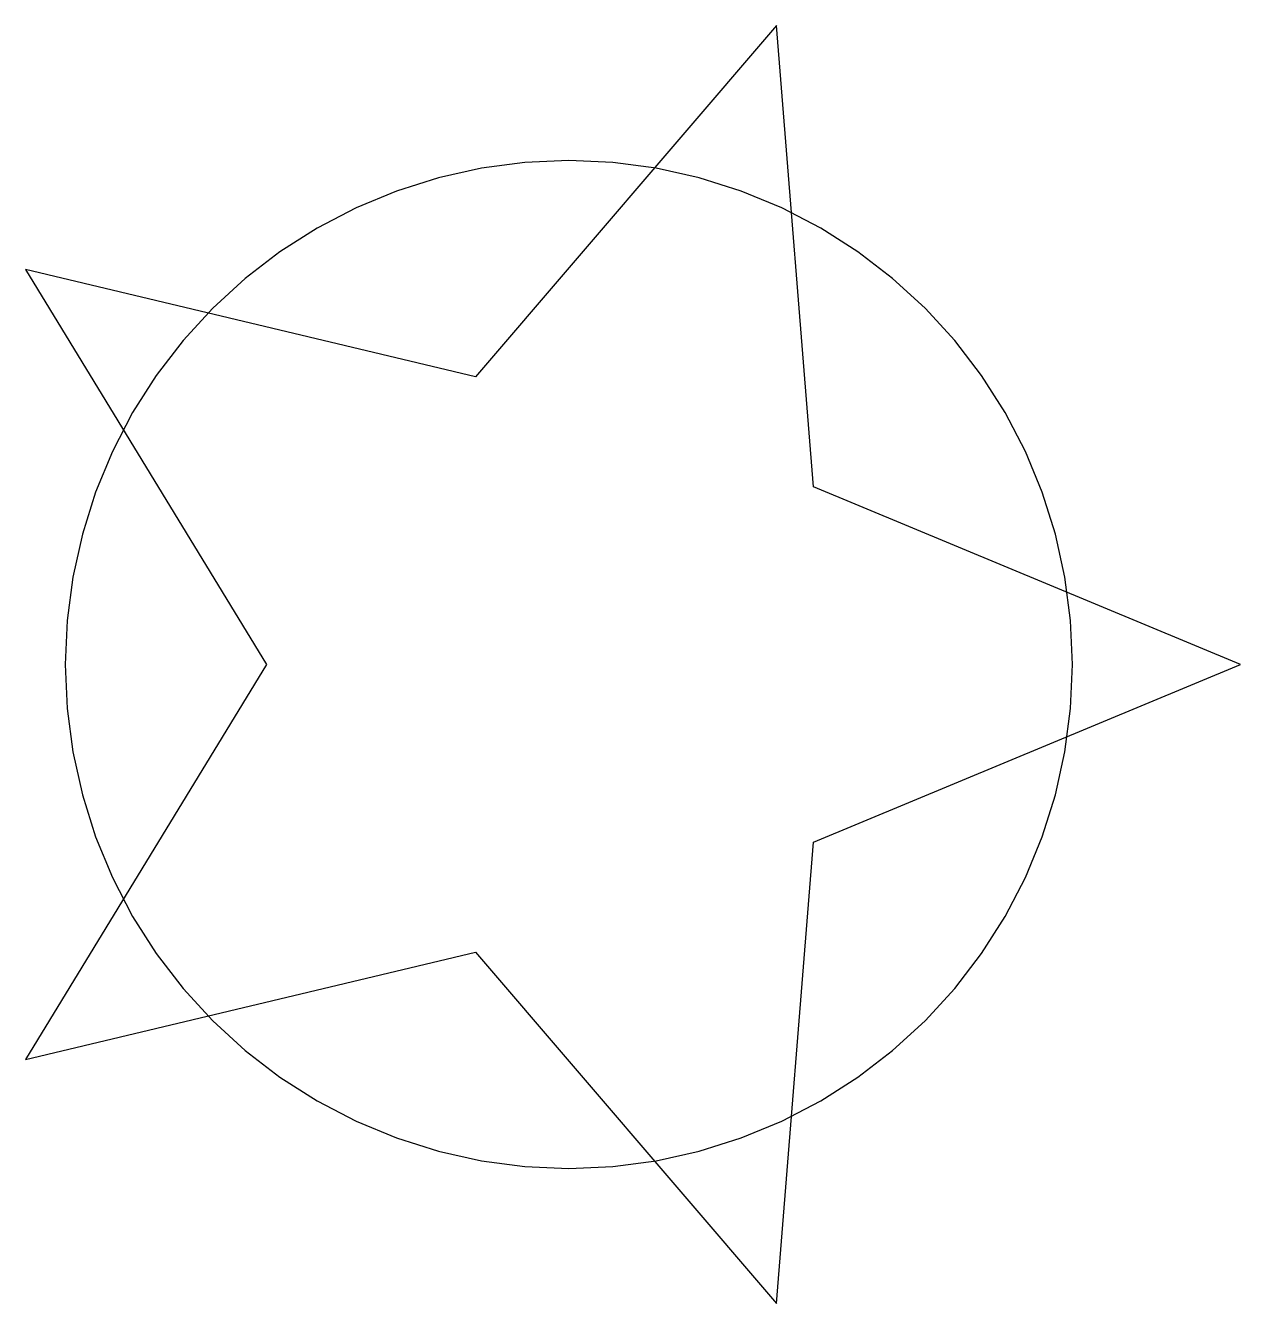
# Model space of a CAD drawing. Header units: millimetres. Extents: x -32.4 to 40, y -38 to 38.
import ezdxf

# ---------------------------------------------------------------- set-up
doc = ezdxf.new("R2010")
doc.units = ezdxf.units.MM
doc.layers.add('AUSSEN', color=1, linetype='CONTINUOUS')
doc.layers.add('INNEN', color=5, linetype='CONTINUOUS')

msp = doc.modelspace()

# ---------------------------------------------------------------- linework, layer by layer
at = {"layer": 'AUSSEN'}
msp.add_lwpolyline([(30, 0), (29.8858, 2.6147), (29.5442, 5.2094), (28.9778, 7.7646), (28.1908, 10.2606), (27.1892, 12.6785), (25.9808, 15), (24.5746, 17.2073), (22.9813, 19.2836), (21.2132, 21.2132), (19.2836, 22.9813), (17.2073, 24.5746), (15, 25.9808), (12.6785, 27.1892), (10.2606, 28.1908), (7.7646, 28.9778), (5.2094, 29.5442), (2.6147, 29.8858), (0, 30), (-2.6147, 29.8858), (-5.2094, 29.5442), (-7.7646, 28.9778), (-10.2606, 28.1908), (-12.6785, 27.1892), (-15, 25.9808), (-17.2073, 24.5746), (-19.2836, 22.9813), (-21.2132, 21.2132), (-22.9813, 19.2836), (-24.5746, 17.2073), (-25.9808, 15), (-27.1892, 12.6785), (-28.1908, 10.2606), (-28.9778, 7.7646), (-29.5442, 5.2094), (-29.8858, 2.6147), (-30, 0), (-29.8858, -2.6147), (-29.5442, -5.2094), (-28.9778, -7.7646), (-28.1908, -10.2606), (-27.1892, -12.6785), (-25.9808, -15), (-24.5746, -17.2073), (-22.9813, -19.2836), (-21.2132, -21.2132), (-19.2836, -22.9813), (-17.2073, -24.5746), (-15, -25.9808), (-12.6785, -27.1892), (-10.2606, -28.1908), (-7.7646, -28.9778), (-5.2094, -29.5442), (-2.6147, -29.8858), (0, -30), (2.6147, -29.8858), (5.2094, -29.5442), (7.7646, -28.9778), (10.2606, -28.1908), (12.6785, -27.1892), (15, -25.9808), (17.2073, -24.5746), (19.2836, -22.9813), (21.2132, -21.2132), (22.9813, -19.2836), (24.5746, -17.2073), (25.9808, -15), (27.1892, -12.6785), (28.1908, -10.2606), (28.9778, -7.7646), (29.5442, -5.2094), (29.8858, -2.6147)], close=True, dxfattribs=at)
at = {"layer": 'INNEN'}
msp.add_lwpolyline([(40, 0), (14.5623, 10.5801), (12.3607, 38.0423), (-5.5623, 17.119), (-32.3607, 23.5114), (-18, 0), (-32.3607, -23.5114), (-5.5623, -17.119), (12.3607, -38.0423), (14.5623, -10.5801)], close=True, dxfattribs=at)

doc.saveas('drawing.dxf')
